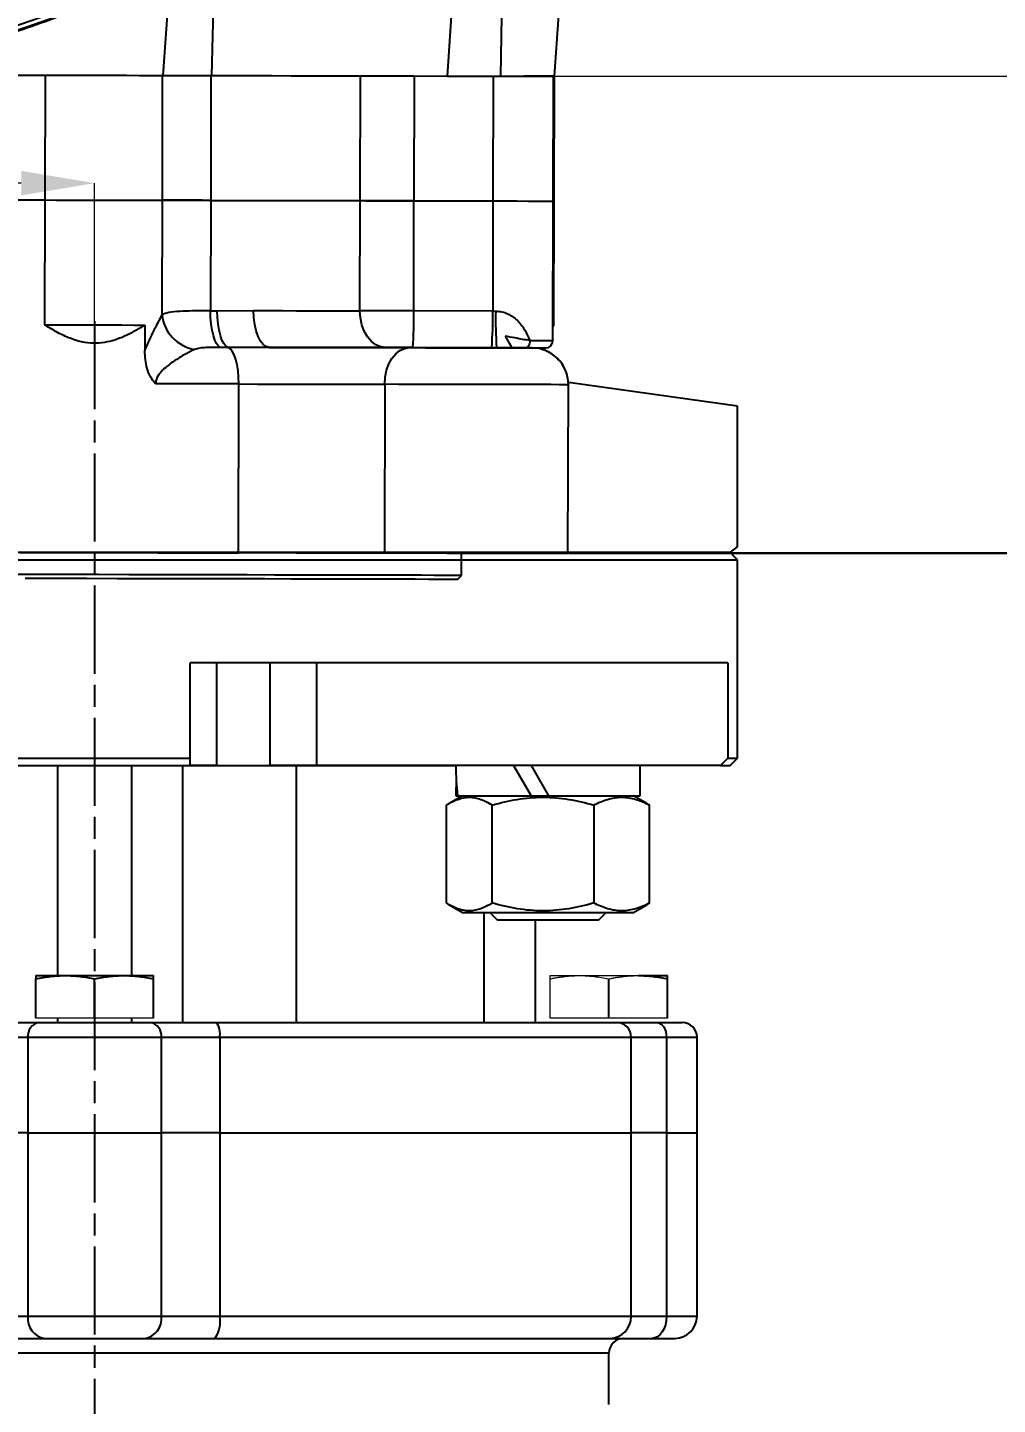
# Model space of a CAD drawing. Header units: millimetres. Extents: x 2028 to 4172, y 863 to 2379.
# Drawn here: x 2697.8 to 2829.8, y 1864.9 to 2052.4 of the extents above; entities that cross this region are included whole.
import ezdxf

# ---------------------------------------------------------------- set-up
doc = ezdxf.new("R2010")
doc.units = ezdxf.units.MM
doc.linetypes.add('AM_ISO08W050', pattern=[18, 12, -1.5, 3, -1.5])
doc.layers.add('AM_5', color=3, linetype='Continuous', lineweight=25)
doc.layers.add('AM_7', color=4, linetype='AM_ISO08W050', lineweight=25)
doc.styles.add('SLDTEXTSTYLE1', font='txt.shx', dxfattribs={"width": 0.7, "bigfont": 'gbcbig.shx'})
doc.dimstyles.new('SLDDIMSTYLE12$0', dxfattribs={"dimtxt": 12, "dimasz": 10, "dimexe": 0, "dimexo": 0.0625, "dimgap": 0.875, "dimtad": 1, "dimdec": 1, "dimlfac": 1.8, "dimrnd": 1e-09, "dimzin": 12, "dimdsep": 46, "dimtxsty": 'SLDTEXTSTYLE1', "dimcen": 0.09, "dimdle": 8.16, "dimclrd": 3, "dimclre": 3, "dimadec": 0, "dimazin": 3, "dimtfac": 1, "dimtdec": 1, "dimtofl": 0, "dimtmove": 0, "dimatfit": 3, "dimfxl": 0, "dimfrac": 2, "dimtolj": 1, "dimlwd": 5, "dimlwe": 5, "dimarcsym": 0})

# ---------------------------------------------------------------- blocks, each defined once
blk = doc.blocks.new('*D51')
at = {"layer": 'AM_5', "color": 3, "lineweight": 5, "transparency": 16777216}
blk.add_line((2722.51, 2344.49), (2902.34, 2344.49), dxfattribs=at)
at = {"layer": 'AM_5', "color": 3, "linetype": 'Continuous', "lineweight": 5, "transparency": 16777216}
for p, q in [((2902.34, 2334.49), (2902.34, 2055.75)), ((2769.52, 2045.75), (2902.34, 2045.75))]:
    blk.add_line(p, q, dxfattribs=at)
at = {"layer": 'AM_5', "color": 3, "transparency": 16777216}
for points in [[(2900.68, 2334.49), (2904.01, 2334.49), (2902.34, 2344.49)], [(2900.68, 2055.75), (2904.01, 2055.75), (2902.34, 2045.75)]]:
    blk.add_solid(points, dxfattribs=at)
at = {"layer": 'Defpoints', "color": 0, "transparency": 16777216}
for p in [(2722.45, 2344.49), (2769.45, 2045.75), (2902.34, 2045.75)]:
    blk.add_point(p, dxfattribs=at)
at = {"layer": 'AM_5', "color": 0, "transparency": 16777216, "insert": (2895.47, 2195.12), "char_height": 12, "attachment_point": 5, "rotation": 90, "style": 'SLDTEXTSTYLE1'}
blk.add_mtext('\\A1;300', dxfattribs=at)
blk = doc.blocks.new('*D52')
at = {"layer": 'AM_5', "color": 3, "lineweight": 5, "transparency": 16777216}
blk.add_line((2769.58, 2045.75), (2902.46, 2045.75), dxfattribs=at)
at = {"layer": 'AM_5', "color": 3, "linetype": 'Continuous', "lineweight": 5, "transparency": 16777216}
for p, q in [((2902.46, 2035.75), (2902.46, 1990.75)), ((2771.44, 1980.75), (2902.46, 1980.75))]:
    blk.add_line(p, q, dxfattribs=at)
at = {"layer": 'AM_5', "color": 3, "transparency": 16777216}
for points in [[(2900.8, 2035.75), (2904.13, 2035.75), (2902.46, 2045.75)], [(2900.8, 1990.75), (2904.13, 1990.75), (2902.46, 1980.75)]]:
    blk.add_solid(points, dxfattribs=at)
at = {"layer": 'Defpoints', "color": 0, "transparency": 16777216}
for p in [(2769.52, 2045.75), (2771.38, 1980.75), (2902.46, 1980.75)]:
    blk.add_point(p, dxfattribs=at)
at = {"layer": 'AM_5', "color": 0, "transparency": 16777216, "insert": (2895.59, 2013.25), "char_height": 12, "attachment_point": 5, "rotation": 90, "style": 'SLDTEXTSTYLE1'}
blk.add_mtext('\\A1;30', dxfattribs=at)
blk = doc.blocks.new('*D44')
at = {"layer": 'AM_5', "color": 3, "linetype": 'Continuous', "lineweight": 5, "transparency": 16777216}
for p, q in [((2545.02, 2046.17), (2545.02, 2031.19)), ((2696.94, 2031.19), (2555.02, 2031.19))]:
    blk.add_line(p, q, dxfattribs=at)
at = {"layer": 'AM_5', "color": 3, "lineweight": 5, "transparency": 16777216}
blk.add_line((2706.94, 2009.46), (2706.94, 2031.19), dxfattribs=at)
at = {"layer": 'AM_5', "color": 3, "transparency": 16777216}
for points in [[(2555.02, 2032.86), (2555.02, 2029.52), (2545.02, 2031.19)], [(2696.94, 2032.86), (2696.94, 2029.52), (2706.94, 2031.19)]]:
    blk.add_solid(points, dxfattribs=at)
at = {"layer": 'Defpoints', "color": 0, "transparency": 16777216}
for p in [(2545.02, 2046.23), (2545.02, 2031.19), (2706.94, 2009.39)]:
    blk.add_point(p, dxfattribs=at)
at = {"layer": 'AM_5', "color": 0, "transparency": 16777216, "insert": (2621.28, 2038.07), "char_height": 12, "attachment_point": 5, "style": 'SLDTEXTSTYLE1'}
blk.add_mtext('\\A1;160', dxfattribs=at)
blk = doc.blocks.new('*D64')
at = {"layer": 'AM_5', "color": 3, "lineweight": 5, "transparency": 16777216}
blk.add_line((2793.51, 1980.89), (2866.26, 1980.89), dxfattribs=at)
at = {"layer": 'AM_5', "color": 3, "linetype": 'Continuous', "lineweight": 5, "transparency": 16777216}
for p, q in [((2866.26, 1970.89), (2866.26, 1671.39)), ((2763.01, 1661.39), (2866.26, 1661.39))]:
    blk.add_line(p, q, dxfattribs=at)
at = {"layer": 'AM_5', "color": 3, "transparency": 16777216}
for points in [[(2864.59, 1970.89), (2867.92, 1970.89), (2866.26, 1980.89)], [(2864.59, 1671.39), (2867.92, 1671.39), (2866.26, 1661.39)]]:
    blk.add_solid(points, dxfattribs=at)
at = {"layer": 'Defpoints', "color": 0, "transparency": 16777216}
for p in [(2793.44, 1980.89), (2762.94, 1661.39), (2866.26, 1661.39)]:
    blk.add_point(p, dxfattribs=at)
at = {"layer": 'AM_5', "color": 0, "transparency": 16777216, "insert": (2859.38, 1821.14), "char_height": 12, "attachment_point": 5, "rotation": 90, "style": 'SLDTEXTSTYLE1'}
blk.add_mtext('\\A1;320', dxfattribs=at)

msp = doc.modelspace()

# ---------------------------------------------------------------- linework, layer by layer
at = {"color": 7, "linetype": 'Continuous', "lineweight": 25}
for p, q in [((2769.52, 2045.752), (2772.104, 2081.609)), ((2754.969, 2045.783), (2757.377, 2080.917)), ((2762.82, 2080.906), (2762.185, 2045.768)), ((2723.341, 2065.452), (2722.869, 2045.851)), ((2716.27, 2045.866), (2717.371, 2061.544)), ((2700.198, 2045.9), (2700.161, 2028.9)), ((2716.164, 2028.866), (2716.2, 2045.866)), ((2722.775, 2045.852), (2722.738, 2028.852)), ((2743.087, 2028.808), (2743.123, 2045.808)), ((2750.45, 2045.793), (2750.414, 2028.793)), ((2750.45, 2045.793), (2761.2, 2045.77)), ((2761.2, 2045.77), (2761.164, 2028.77)), ((2765.587, 2045.76), (2765.587, 2045.76)), ((2766.631, 2045.758), (2766.631, 2045.758)), ((2769.362, 2028.752), (2769.398, 2045.752)), ((2769.484, 2028.752), (2769.52, 2045.752)), ((2700.161, 2028.9), (2700.125, 2011.9)), ((2716.131, 2013.257), (2716.164, 2028.866)), ((2722.738, 2028.852), (2722.706, 2013.802)), ((2743.055, 2013.808), (2743.087, 2028.808)), ((2750.382, 2013.793), (2750.414, 2028.793)), ((2750.414, 2028.793), (2761.164, 2028.77)), ((2761.164, 2028.77), (2761.132, 2013.77)), ((2769.322, 2009.752), (2769.362, 2028.752)), ((2769.362, 2028.752), (2769.484, 2028.752)), ((2769.447, 2011.752), (2769.484, 2028.752)), ((2722.706, 2013.802), (2723.639, 2013.8)), ((2723.639, 2013.8), (2728.581, 2013.839)), ((2761.132, 2013.77), (2750.382, 2013.793)), ((2761.132, 2013.77), (2761.541, 2013.769)), ((2713.77, 2011.871), (2713.762, 2008.344)), ((2762.819, 2010.348), (2763.739, 2008.765)), ((2769.326, 2011.631), (2769.447, 2011.752)), ((2769.326, 2011.752), (2769.447, 2011.752)), ((2725.101, 2008.822), (2724.086, 2008.824)), ((2730.691, 2008.835), (2725.101, 2008.822)), ((2760.997, 2008.77), (2750.247, 2008.793)), ((2761.662, 2008.769), (2760.997, 2008.77)), ((2761.703, 2008.768), (2762.664, 2008.766)), ((2765.894, 2008.76), (2765.613, 2008.76)), ((2767.819, 2008.561), (2767.819, 2008.755)), ((2726.514, 1980.843), (2726.563, 2003.843)), ((2746.433, 2003.801), (2746.384, 1980.801)), ((2771.379, 1980.748), (2771.428, 2003.748)), ((2771.428, 2003.748), (2771.428, 2003.748)), ((2793.443, 1980.885), (2620.443, 1980.885)), ((2756.875, 1977.779), (2756.881, 1980.779)), ((2794.443, 1979.885), (2793.443, 1980.885)), ((2619.443, 1979.885), (2794.443, 1979.885)), ((2794.443, 1952.885), (2794.443, 1979.885)), ((2756.374, 1977.28), (2756.875, 1977.779)), ((2719.943, 1952.885), (2719.943, 1965.885)), ((2793.147, 1965.885), (2719.943, 1965.885)), ((2723.521, 1965.885), (2723.521, 1951.885)), ((2730.823, 1951.885), (2730.823, 1965.885)), ((2737.191, 1951.885), (2737.191, 1965.885)), ((2793.147, 1965.885), (2793.147, 1952.885)), ((2691.943, 1952.885), (2719.943, 1952.885)), ((2691.943, 1951.885), (2719.943, 1951.885)), ((2701.943, 1923.285), (2701.943, 1951.885)), ((2711.943, 1951.885), (2711.943, 1923.285)), ((2718.943, 1916.885), (2718.943, 1951.885)), ((2719.943, 1951.885), (2719.943, 1952.885)), ((2723.521, 1951.885), (2719.943, 1951.885)), ((2723.521, 1951.885), (2730.823, 1951.885)), ((2737.191, 1951.885), (2730.823, 1951.885)), ((2734.438, 1916.885), (2734.438, 1951.885)), ((2792.132, 1951.885), (2737.191, 1951.885)), ((2781.211, 1951.885), (2756.111, 1951.885)), ((2763.982, 1951.885), (2766.349, 1947.785)), ((2768.774, 1947.785), (2766.407, 1951.885)), ((2781.211, 1947.785), (2781.211, 1951.885)), ((2792.132, 1951.885), (2793.443, 1951.885)), ((2793.147, 1952.885), (2794.443, 1952.885)), ((2793.443, 1951.885), (2794.443, 1952.885)), ((2754.827, 1933.174), (2754.827, 1946.497)), ((2757.036, 1947.785), (2755.205, 1946.728)), ((2756.111, 1947.785), (2756.337, 1947.785)), ((2756.337, 1947.785), (2781.211, 1947.785)), ((2761.062, 1933.174), (2761.062, 1946.497)), ((2774.896, 1946.497), (2774.896, 1933.174)), ((2782.118, 1946.728), (2780.286, 1947.785)), ((2782.495, 1946.497), (2782.099, 1946.695)), ((2782.495, 1933.174), (2782.495, 1946.497)), ((2782.099, 1932.969), (2782.495, 1933.174)), ((2755.208, 1932.941), (2757.036, 1931.885)), ((2757.036, 1931.885), (2768.661, 1931.885)), ((2759.943, 1931.885), (2759.943, 1916.885)), ((2760.744, 1931.885), (2761.744, 1930.885)), ((2768.661, 1931.885), (2780.286, 1931.885)), ((2775.579, 1930.885), (2776.579, 1931.885)), ((2780.286, 1931.885), (2782.115, 1932.941)), ((2761.744, 1930.885), (2768.661, 1930.885)), ((2766.943, 1916.885), (2766.943, 1930.885)), ((2768.661, 1930.885), (2775.579, 1930.885)), ((2698.943, 1923.285), (2702.943, 1923.285)), ((2698.943, 1917.485), (2698.943, 1922.835)), ((2702.943, 1923.285), (2710.943, 1923.285)), ((2706.943, 1917.485), (2706.943, 1922.835)), ((2710.943, 1923.285), (2714.943, 1923.285)), ((2714.943, 1917.485), (2714.943, 1922.835)), ((2776.943, 1917.485), (2776.943, 1922.835)), ((2780.943, 1923.285), (2784.943, 1923.285)), ((2784.943, 1917.485), (2784.943, 1922.835)), ((2701.943, 1916.885), (2701.943, 1917.485)), ((2711.943, 1917.485), (2711.943, 1916.885)), ((2689.916, 1914.885), (2697.862, 1914.885)), ((2697.862, 1914.885), (2716.024, 1914.885)), ((2697.862, 1914.885), (2697.862, 1901.885)), ((2716.024, 1901.885), (2716.024, 1914.885)), ((2716.024, 1914.885), (2723.969, 1914.885)), ((2723.969, 1914.885), (2723.969, 1901.885)), ((2723.969, 1914.885), (2779.984, 1914.885)), ((2779.984, 1901.885), (2779.984, 1914.885)), ((2779.984, 1914.885), (2784.787, 1914.885)), ((2784.787, 1914.885), (2784.787, 1901.885)), ((2784.787, 1914.885), (2788.943, 1914.885)), ((2788.943, 1901.885), (2788.943, 1914.885)), ((2697.862, 1901.885), (2689.916, 1901.885)), ((2697.862, 1901.885), (2716.024, 1901.885)), ((2697.862, 1901.885), (2697.862, 1876.885)), ((2723.969, 1901.885), (2716.024, 1901.885)), ((2716.024, 1876.885), (2716.024, 1901.885)), ((2723.969, 1901.885), (2779.984, 1901.885)), ((2723.969, 1901.885), (2723.969, 1876.885)), ((2784.787, 1901.885), (2779.984, 1901.885)), ((2779.984, 1876.885), (2779.984, 1901.885)), ((2784.787, 1901.885), (2788.943, 1901.885)), ((2784.787, 1901.885), (2784.787, 1876.885)), ((2788.943, 1876.885), (2788.943, 1901.885)), ((2697.862, 1876.885), (2689.916, 1876.885)), ((2716.024, 1876.885), (2697.862, 1876.885)), ((2723.969, 1876.885), (2716.024, 1876.885)), ((2779.984, 1876.885), (2723.969, 1876.885)), ((2784.787, 1876.885), (2779.984, 1876.885)), ((2788.943, 1876.885), (2784.787, 1876.885)), ((2723.288, 1873.885), (2777.063, 1873.885)), ((2783.176, 1873.885), (2783.609, 1873.885)), ((2776.943, 1871.885), (2636.943, 1871.885)), ((2776.943, 1864.885), (2776.943, 1871.885))]:
    msp.add_line(p, q, dxfattribs=at)
at = {"linetype": 'ByBlock'}
for p, q in [((2794.462, 2000.806), (2771.452, 2004.024)), ((2794.462, 1981.682), (2794.462, 2000.806)), ((2793.443, 1980.885), (2794.462, 1981.682)), ((2655.774, 1951.885), (2756.111, 1951.885))]:
    msp.add_line(p, q, dxfattribs=at)
at = {"color": 144, "linetype": 'Continuous', "lineweight": 18}
for p, q in [((2730.823, 1951.885), (2723.521, 1951.885)), ((2768.943, 1917.485), (2768.943, 1922.835)), ((2706.943, 1917.485), (2698.943, 1917.485)), ((2714.943, 1917.485), (2706.943, 1917.485)), ((2776.943, 1917.485), (2768.943, 1917.485)), ((2784.943, 1917.485), (2776.943, 1917.485))]:
    msp.add_line(p, q, dxfattribs=at)
at = {"color": 7, "linetype": 'Continuous', "lineweight": 25, "flags": 128}
for points in [[(2693.986, 2045.913), (2694.756, 2045.912), (2695.528, 2045.91), (2696.302, 2045.908), (2697.078, 2045.907), (2697.856, 2045.905), (2698.635, 2045.903), (2699.416, 2045.902), (2700.198, 2045.9)], [(2700.198, 2045.9), (2701.735, 2045.897), (2703.507, 2045.893), (2705.435, 2045.889), (2707.434, 2045.884), (2709.414, 2045.88), (2711.288, 2045.876), (2712.972, 2045.873), (2714.392, 2045.87), (2715.484, 2045.867), (2716.2, 2045.866)], [(2716.2, 2045.866), (2716.595, 2045.865), (2717.133, 2045.864), (2717.807, 2045.862), (2718.605, 2045.861), (2719.516, 2045.859), (2720.525, 2045.856), (2721.617, 2045.854), (2722.775, 2045.852)], [(2722.775, 2045.852), (2725.61, 2045.846), (2728.381, 2045.84), (2731.077, 2045.834), (2733.69, 2045.828), (2736.209, 2045.823), (2738.627, 2045.818), (2740.934, 2045.813), (2743.123, 2045.808)], [(2743.123, 2045.808), (2743.875, 2045.807), (2744.691, 2045.805), (2745.564, 2045.803), (2746.485, 2045.801), (2747.444, 2045.799), (2748.431, 2045.797), (2749.437, 2045.795), (2750.45, 2045.793)], [(2761.2, 2045.77), (2762.878, 2045.766), (2764.49, 2045.763), (2765.965, 2045.759), (2767.238, 2045.757), (2768.253, 2045.755), (2768.964, 2045.753), (2769.341, 2045.752), (2769.366, 2045.752), (2769.038, 2045.753), (2768.372, 2045.754), (2767.397, 2045.756)], [(2767.397, 2045.756), (2766.817, 2045.758), (2766.328, 2045.759), (2765.937, 2045.76), (2765.649, 2045.76), (2765.468, 2045.761), (2765.397, 2045.761), (2765.437, 2045.761), (2765.587, 2045.76)], [(2765.587, 2045.76), (2765.753, 2045.76), (2765.909, 2045.76), (2766.055, 2045.759), (2766.191, 2045.759), (2766.316, 2045.759), (2766.431, 2045.759), (2766.536, 2045.758), (2766.631, 2045.758)], [(2766.631, 2045.758), (2767.914, 2045.755), (2768.847, 2045.753), (2769.387, 2045.752), (2769.52, 2045.752)], [(2693.95, 2028.913), (2694.72, 2028.912), (2695.492, 2028.91), (2696.266, 2028.908), (2697.042, 2028.907), (2697.82, 2028.905), (2698.599, 2028.903), (2699.379, 2028.902), (2700.161, 2028.9)], [(2693.95, 2028.913), (2694.72, 2028.912), (2695.492, 2028.91), (2696.266, 2028.908), (2697.042, 2028.907), (2697.82, 2028.905), (2698.599, 2028.903), (2699.379, 2028.902), (2700.161, 2028.9)], [(2700.161, 2028.9), (2701.699, 2028.897), (2703.471, 2028.893), (2705.399, 2028.889), (2707.397, 2028.884), (2709.378, 2028.88), (2711.252, 2028.876), (2712.936, 2028.873), (2714.356, 2028.87), (2715.448, 2028.867), (2716.164, 2028.866)], [(2700.161, 2028.9), (2701.699, 2028.897), (2703.471, 2028.893), (2705.399, 2028.889), (2707.397, 2028.884), (2709.378, 2028.88), (2711.252, 2028.876), (2712.936, 2028.873), (2714.356, 2028.87), (2715.448, 2028.867), (2716.164, 2028.866)], [(2716.164, 2028.866), (2716.559, 2028.865), (2717.097, 2028.864), (2717.77, 2028.862), (2718.569, 2028.861), (2719.479, 2028.859), (2720.489, 2028.857), (2721.581, 2028.854), (2722.738, 2028.852)], [(2722.738, 2028.852), (2721.581, 2028.854), (2720.489, 2028.857), (2719.479, 2028.859), (2718.569, 2028.861), (2717.77, 2028.862), (2717.097, 2028.864), (2716.559, 2028.865), (2716.164, 2028.866)], [(2722.738, 2028.852), (2725.574, 2028.846), (2728.345, 2028.84), (2731.041, 2028.834), (2733.653, 2028.828), (2736.173, 2028.823), (2738.59, 2028.818), (2740.898, 2028.813), (2743.087, 2028.808)], [(2722.738, 2028.852), (2725.574, 2028.846), (2728.345, 2028.84), (2731.041, 2028.834), (2733.653, 2028.828), (2736.173, 2028.823), (2738.59, 2028.818), (2740.898, 2028.813), (2743.087, 2028.808)], [(2743.087, 2028.808), (2743.838, 2028.807), (2744.655, 2028.805), (2745.528, 2028.803), (2746.449, 2028.801), (2747.408, 2028.799), (2748.395, 2028.797), (2749.401, 2028.795), (2750.414, 2028.793)], [(2750.414, 2028.793), (2749.401, 2028.795), (2748.395, 2028.797), (2747.408, 2028.799), (2746.449, 2028.801), (2745.528, 2028.803), (2744.655, 2028.805), (2743.838, 2028.807), (2743.087, 2028.808)], [(2761.164, 2028.77), (2762.841, 2028.766), (2764.453, 2028.763), (2765.929, 2028.759), (2767.202, 2028.757), (2768.217, 2028.755), (2768.928, 2028.753), (2769.304, 2028.752), (2769.362, 2028.752)], [(2761.164, 2028.77), (2762.841, 2028.766), (2764.453, 2028.763), (2765.929, 2028.759), (2767.202, 2028.757), (2768.217, 2028.755), (2768.928, 2028.753), (2769.304, 2028.752), (2769.362, 2028.752)], [(2724.086, 2008.824), (2723.808, 2009), (2723.545, 2009.337), (2723.305, 2009.825), (2723.098, 2010.447), (2722.93, 2011.181), (2722.806, 2012.004), (2722.73, 2012.888), (2722.706, 2013.802)], [(2725.101, 2008.822), (2724.807, 2008.997), (2724.528, 2009.335), (2724.275, 2009.823), (2724.055, 2010.445), (2723.876, 2011.179), (2723.745, 2012.002), (2723.665, 2012.886), (2723.639, 2013.8)], [(2730.691, 2008.835), (2730.278, 2008.932), (2729.88, 2009.217), (2729.515, 2009.68), (2729.195, 2010.302), (2728.933, 2011.061), (2728.739, 2011.925), (2728.62, 2012.864), (2728.581, 2013.839)], [(2728.581, 2013.839), (2730.572, 2013.835), (2732.519, 2013.831), (2734.416, 2013.827), (2736.262, 2013.823), (2738.052, 2013.819), (2739.783, 2013.815), (2741.452, 2013.812), (2743.055, 2013.808)], [(2746.584, 2008.801), (2745.893, 2008.898), (2745.23, 2009.184), (2744.619, 2009.648), (2744.084, 2010.271), (2743.645, 2011.029), (2743.32, 2011.894), (2743.121, 2012.833), (2743.055, 2013.808)], [(2750.382, 2013.793), (2749.369, 2013.795), (2748.363, 2013.797), (2747.376, 2013.799), (2746.417, 2013.801), (2745.496, 2013.803), (2744.623, 2013.805), (2743.806, 2013.807), (2743.055, 2013.808)], [(2700.125, 2011.9), (2701.577, 2011.897), (2703.243, 2011.893), (2705.057, 2011.889), (2706.947, 2011.885), (2708.837, 2011.881), (2710.652, 2011.877), (2712.318, 2011.874), (2713.77, 2011.871)], [(2726.563, 2003.843), (2726.537, 2004.757), (2726.457, 2005.641), (2726.326, 2006.464), (2726.147, 2007.198), (2725.928, 2007.82), (2725.674, 2008.308), (2725.395, 2008.646), (2725.101, 2008.822)], [(2746.433, 2003.801), (2746.499, 2004.776), (2746.691, 2005.714), (2747.001, 2006.578), (2747.416, 2007.334), (2747.923, 2007.955), (2748.5, 2008.416), (2749.125, 2008.699), (2749.775, 2008.794)], [(2761.658, 2008.769), (2761.767, 2008.768), (2762.919, 2008.766), (2763.332, 2008.765)], [(2763.75, 2008.764), (2765.048, 2008.761), (2765.352, 2008.761)], [(2766.201, 2009.759), (2766.189, 2009.564), (2766.154, 2009.376), (2766.097, 2009.203), (2766.021, 2009.052), (2765.928, 2008.928), (2765.823, 2008.836), (2765.708, 2008.779), (2765.589, 2008.76)], [(2766.07, 2008.759), (2766.175, 2008.759), (2767.041, 2008.757), (2767.598, 2008.756), (2767.817, 2008.755), (2767.819, 2008.755)], [(2766.201, 2009.759), (2767.388, 2009.756), (2768.322, 2009.754), (2768.963, 2009.753), (2769.285, 2009.752), (2769.322, 2009.752)], [(2726.563, 2003.843), (2725.178, 2003.846), (2723.783, 2003.849), (2722.378, 2003.852), (2720.963, 2003.855), (2719.54, 2003.858), (2718.11, 2003.861), (2716.673, 2003.865), (2715.231, 2003.868)], [(2726.563, 2003.843), (2729.123, 2003.838), (2731.754, 2003.832), (2734.409, 2003.827), (2737.04, 2003.821), (2739.602, 2003.816), (2742.05, 2003.81), (2744.341, 2003.805), (2746.433, 2003.801)], [(2771.428, 2003.748), (2771.357, 2003.748), (2770.944, 2003.749), (2770.173, 2003.75), (2769.062, 2003.753), (2767.639, 2003.756), (2765.939, 2003.759), (2764.004, 2003.763), (2761.882, 2003.768), (2759.625, 2003.773), (2757.289, 2003.778), (2754.932, 2003.783), (2752.612, 2003.788), (2750.386, 2003.792), (2748.309, 2003.797), (2746.433, 2003.801)], [(2696.739, 1980.907), (2700.476, 1980.899), (2704.239, 1980.891), (2708.012, 1980.883), (2711.78, 1980.875), (2715.53, 1980.867), (2719.245, 1980.859), (2722.911, 1980.851), (2726.514, 1980.843)], [(2746.384, 1980.801), (2744.292, 1980.805), (2742.001, 1980.81), (2739.553, 1980.816), (2736.991, 1980.821), (2734.359, 1980.827), (2731.705, 1980.832), (2729.074, 1980.838), (2726.514, 1980.843)], [(2771.379, 1980.748), (2771.308, 1980.748), (2770.895, 1980.749), (2770.123, 1980.75), (2769.013, 1980.753), (2767.59, 1980.756), (2765.89, 1980.759), (2763.955, 1980.763), (2761.832, 1980.768), (2759.576, 1980.773), (2757.24, 1980.778), (2754.883, 1980.783), (2752.563, 1980.788), (2750.337, 1980.793), (2748.26, 1980.797), (2746.384, 1980.801)], [(2756.875, 1977.779), (2756.806, 1977.779), (2756.412, 1977.78), (2755.67, 1977.781), (2754.587, 1977.784), (2753.168, 1977.787), (2751.425, 1977.79), (2749.369, 1977.795), (2747.016, 1977.8), (2744.38, 1977.805), (2741.482, 1977.812), (2738.341, 1977.818), (2734.979, 1977.825), (2731.42, 1977.833), (2727.689, 1977.841), (2723.812, 1977.849), (2719.816, 1977.858), (2715.729, 1977.867), (2711.58, 1977.875), (2707.398, 1977.884), (2703.213, 1977.893), (2699.053, 1977.902), (2694.948, 1977.911)], [(2697.475, 1977.406), (2701.63, 1977.397), (2705.823, 1977.388), (2710.024, 1977.379), (2714.202, 1977.37), (2718.327, 1977.361), (2722.37, 1977.352), (2726.301, 1977.344), (2730.092, 1977.336), (2733.716, 1977.328), (2737.146, 1977.321), (2740.358, 1977.314), (2743.329, 1977.308), (2746.038, 1977.302), (2748.464, 1977.297), (2750.59, 1977.292), (2752.402, 1977.288), (2753.886, 1977.285), (2755.03, 1977.283), (2755.828, 1977.281), (2756.273, 1977.28), (2756.374, 1977.28)], [(2793.147, 1952.885), (2792.64, 1952.385), (2792.386, 1952.135), (2792.132, 1951.885)], [(2783.48, 1916.885), (2783.735, 1916.847), (2783.98, 1916.733), (2784.206, 1916.548), (2784.404, 1916.3), (2784.567, 1915.996), (2784.687, 1915.651), (2784.762, 1915.275), (2784.787, 1914.885)], [(2784.787, 1876.885), (2784.749, 1876.3), (2784.638, 1875.737), (2784.456, 1875.219), (2784.213, 1874.764), (2783.915, 1874.391), (2783.576, 1874.114), (2783.208, 1873.943), (2782.826, 1873.885)]]:
    msp.add_lwpolyline(points, dxfattribs=at)
at = {"color": 7, "linetype": 'Continuous', "lineweight": 25}
for centre, radius, start, end in [((2699.908, 2012.651), 50.487, 355.6169, 1.29537), ((2710.658, 2012.628), 50.487, 355.6169, 1.29537), ((2809.117, 2012.418), 47.595, 178.37363, 184.39756), ((2721.403, 2013.779), 5.298, 185.65517, 260.63287), ((2766.428, 2003.758), 5, 359.87751, 89.87751), ((2766.428, 2003.759), 5, 359.87751, 73.80953), ((2768.322, 2009.754), 1, 269.87751, 359.87751), ((2699.657, 1915.099), 1.809, 98.98174, 186.78498), ((2714.228, 1915.099), 1.809, 353.21502, 81.01826), ((2721.426, 1915.36), 2.587, 349.43631, 36.14524), ((2778.01, 1914.911), 1.974, 359.25215, 89.23209), ((2786.943, 1914.885), 2, 0, 90), ((2700.555, 1876.565), 2.713, 173.21502, 261.01826), ((2713.33, 1876.565), 2.713, 278.98174, 6.78498), ((2720.155, 1876.174), 3.88, 323.85476, 10.56369), ((2777.023, 1876.847), 2.962, 270.76791, 0.74785), ((2785.943, 1876.885), 3, 270, 0), ((2778.943, 1871.885), 2, 90, 180)]:
    msp.add_arc(centre, radius, start, end, dxfattribs=at)
for centre, start_param, end_param in [((2768.661, 1951.885), 4.712389, 4.9021421), ((2768.661, 1947.785), 4.6179404, 4.712389)]:
    msp.add_ellipse(centre, major_axis=(0, -21.737), ratio=0.5773503, start_param=start_param, end_param=end_param, dxfattribs=at)
for points in [[(2763.908, 2135.388), (2763.384, 2131.736), (2762.336, 2124.433), (2759.216, 2113.79), (2755.008, 2103.547), (2749.653, 2093.846), (2743.248, 2084.807), (2735.867, 2076.545), (2727.605, 2069.163), (2718.566, 2062.759), (2708.865, 2057.403), (2698.622, 2053.196), (2687.979, 2050.076), (2680.676, 2049.028), (2677.024, 2048.504)], [(2763.705, 2128.845), (2763.019, 2125.551), (2761.646, 2118.963), (2758.326, 2109.41), (2754.122, 2100.227), (2748.986, 2091.524), (2742.997, 2083.387), (2736.209, 2075.903), (2728.696, 2069.147), (2720.534, 2063.193), (2711.809, 2058.094), (2702.607, 2053.93), (2693.041, 2050.65), (2686.447, 2049.305), (2683.15, 2048.633)], [(2730.989, 2071.428), (2728.692, 2069.541), (2724.099, 2065.767), (2716.598, 2060.922), (2708.727, 2056.721), (2700.498, 2053.274), (2692.004, 2050.521), (2686.176, 2049.345), (2683.262, 2048.758)], [(2754.969, 2045.783), (2755.296, 2045.782), (2755.95, 2045.781), (2757.651, 2045.777), (2759.739, 2045.773), (2761.37, 2045.769), (2762.185, 2045.768)], [(2764.155, 2008.763), (2763.614, 2008.764), (2762.532, 2008.767), (2761.952, 2008.768), (2761.662, 2008.769)], [(2690.597, 1873.885), (2694.305, 1873.885), (2697.643, 1873.885), (2700.132, 1873.885)], [(2713.753, 1873.885), (2716.242, 1873.885), (2719.581, 1873.885), (2723.288, 1873.885)], [(2777.063, 1873.885), (2777.927, 1873.885), (2779.945, 1873.885), (2782.826, 1873.885)]]:
    msp.add_open_spline(points, degree=3, dxfattribs=at)
for points, knots in [([(2722.706, 2013.802), (2721.864, 2013.8), (2720.318, 2013.797), (2718.415, 2013.73), (2716.938, 2013.595), (2716.399, 2013.37), (2716.131, 2013.257)], [0, 0, 0, 0, 0.2724679, 0.5000458, 0.7503555, 1, 1, 1, 1]), ([(2761.541, 2013.769), (2761.821, 2013.751), (2762.387, 2013.715), (2763.174, 2013.438), (2763.887, 2013.024), (2764.679, 2012.343), (2765.512, 2011.267), (2765.961, 2010.285), (2766.201, 2009.759)], [0, 0, 0, 0, 0.12447381, 0.25096604, 0.37147488, 0.50010394, 0.73217742, 1, 1, 1, 1]), ([(2713.77, 2011.871), (2712.964, 2011.383), (2711.359, 2010.411), (2708.621, 2009.393), (2705.987, 2009.317), (2703.81, 2009.939), (2701.969, 2010.767), (2700.782, 2011.496), (2700.125, 2011.9)], [0, 0, 0, 0, 0.1923908, 0.3834722, 0.589159, 0.7155413, 0.8423238, 1, 1, 1, 1]), ([(2713.762, 2008.344), (2714.188, 2009.322), (2714.826, 2010.789), (2715.668, 2012.38), (2715.977, 2012.965), (2716.131, 2013.257)], [0, 0, 0, 0, 0.4999487, 0.7504157, 1, 1, 1, 1]), ([(2766.201, 2009.759), (2765.861, 2009.81), (2765.161, 2009.915), (2764.129, 2010.123), (2763.275, 2010.27), (2762.819, 2010.348)], [0, 0, 0, 0, 0.3043315, 0.6280366, 1, 1, 1, 1]), ([(2715.231, 2003.868), (2714.989, 2004.169), (2714.486, 2004.799), (2713.894, 2006.318), (2713.815, 2007.541), (2713.762, 2008.344)], [0, 0, 0, 0, 0.2406414, 0.5017344, 1, 1, 1, 1]), ([(2720.54, 2008.552), (2720.118, 2008.343), (2719.272, 2007.925), (2717.727, 2006.974), (2716.411, 2005.995), (2715.609, 2005.064), (2715.284, 2004.409), (2715.248, 2004.041), (2715.231, 2003.868)], [0, 0, 0, 0, 0.2492008, 0.4991017, 0.7489308, 0.8742239, 0.9407402, 1, 1, 1, 1]), ([(2724.086, 2008.824), (2723.417, 2008.82), (2722.413, 2008.815), (2721.212, 2008.749), (2720.764, 2008.618), (2720.54, 2008.552)], [0, 0, 0, 0, 0.5005553, 0.7509565, 1, 1, 1, 1]), ([(2746.584, 2008.801), (2745, 2008.804), (2741.83, 2008.811), (2736.485, 2008.822), (2732.622, 2008.831), (2730.691, 2008.835)], [0, 0, 0, 0, 0.33323265, 0.66675484, 1, 1, 1, 1]), ([(2730.691, 2008.835), (2732.397, 2008.831), (2735.845, 2008.824), (2740.937, 2008.813), (2745.734, 2008.802), (2748.438, 2008.797), (2749.775, 2008.794)], [0, 0, 0, 0, 0.2473128, 0.5, 0.7526872, 1, 1, 1, 1]), ([(2750.247, 2008.793), (2749.912, 2008.794), (2749.235, 2008.795), (2748.253, 2008.797), (2747.339, 2008.799), (2746.834, 2008.8), (2746.584, 2008.801)], [0, 0, 0, 0, 0.2474109, 0.5, 0.7525891, 1, 1, 1, 1]), ([(2749.775, 2008.794), (2750.231, 2008.793), (2751.167, 2008.791), (2752.834, 2008.787), (2754.675, 2008.783), (2756.621, 2008.779), (2758.559, 2008.775), (2760.384, 2008.771), (2762.007, 2008.768), (2763.403, 2008.765), (2764.581, 2008.762), (2765.527, 2008.76), (2766.183, 2008.759), (2766.485, 2008.758), (2766.409, 2008.758), (2765.962, 2008.759), (2765.22, 2008.761), (2764.503, 2008.762), (2764.155, 2008.763)], [0, 0, 0, 0, 0.058661, 0.1204931, 0.184636, 0.25, 0.315364, 0.3795069, 0.441339, 0.5, 0.558661, 0.6204931, 0.684636, 0.75, 0.815364, 0.8795069, 0.941339, 1, 1, 1, 1]), ([(2765.589, 2008.76), (2765.381, 2008.761), (2764.97, 2008.761), (2764.358, 2008.763), (2763.951, 2008.764), (2763.732, 2008.764)], [0, 0, 0, 0, 0.3217307, 0.6356386, 1, 1, 1, 1]), ([(2765.589, 2008.76), (2765.946, 2008.759), (2766.669, 2008.758), (2767.489, 2008.756), (2768.044, 2008.755), (2768.314, 2008.754), (2768.291, 2008.754), (2768.284, 2008.754)], [0, 0, 0, 0, 0.2214261, 0.4475745, 0.6737229, 0.895149, 1, 1, 1, 1]), ([(2754.827, 1946.497), (2755.336, 1946.824), (2755.849, 1947.093), (2756.885, 1947.466), (2757.409, 1947.568), (2758.204, 1947.569), (2758.47, 1947.544), (2758.997, 1947.446), (2759.258, 1947.374), (2760.039, 1947.094), (2760.552, 1946.824), (2761.062, 1946.497)], [0, 0, 0, 0, 0.25, 0.25, 0.5, 0.5, 0.625, 0.625, 0.75, 0.75, 1, 1, 1, 1]), ([(2761.062, 1946.497), (2762.192, 1946.824), (2763.329, 1947.093), (2765.628, 1947.466), (2766.79, 1947.568), (2768.554, 1947.569), (2769.145, 1947.544), (2770.314, 1947.446), (2770.894, 1947.374), (2772.625, 1947.094), (2773.765, 1946.824), (2774.896, 1946.497)], [0, 0, 0, 0, 0.25, 0.25, 0.5, 0.5, 0.625, 0.625, 0.75, 0.75, 1, 1, 1, 1]), ([(2774.896, 1946.497), (2775.517, 1946.824), (2776.141, 1947.093), (2777.404, 1947.466), (2778.042, 1947.568), (2779.012, 1947.569), (2779.336, 1947.544), (2779.978, 1947.446), (2780.297, 1947.374), (2781.248, 1947.094), (2781.874, 1946.824), (2782.495, 1946.497)], [0, 0, 0, 0, 0.25, 0.25, 0.5, 0.5, 0.625, 0.625, 0.75, 0.75, 1, 1, 1, 1]), ([(2761.062, 1933.174), (2760.553, 1932.847), (2760.04, 1932.578), (2759.004, 1932.205), (2758.481, 1932.103), (2757.686, 1932.101), (2757.419, 1932.126), (2756.893, 1932.224), (2756.631, 1932.297), (2755.851, 1932.577), (2755.337, 1932.847), (2754.827, 1933.174)], [0, 0, 0, 0, 0.25, 0.25, 0.5, 0.5, 0.625, 0.625, 0.75, 0.75, 1, 1, 1, 1]), ([(2774.896, 1933.174), (2773.767, 1932.847), (2772.629, 1932.578), (2770.33, 1932.205), (2769.168, 1932.103), (2767.404, 1932.101), (2766.813, 1932.126), (2765.645, 1932.224), (2765.064, 1932.297), (2763.333, 1932.577), (2762.193, 1932.847), (2761.062, 1933.174)], [0, 0, 0, 0, 0.25, 0.25, 0.5, 0.5, 0.625, 0.625, 0.75, 0.75, 1, 1, 1, 1]), ([(2782.495, 1933.174), (2781.875, 1932.847), (2781.25, 1932.578), (2779.987, 1932.205), (2779.349, 1932.103), (2778.38, 1932.101), (2778.055, 1932.126), (2777.413, 1932.224), (2777.095, 1932.297), (2776.144, 1932.577), (2775.517, 1932.847), (2774.896, 1933.174)], [0, 0, 0, 0, 0.25, 0.25, 0.5, 0.5, 0.625, 0.625, 0.75, 0.75, 1, 1, 1, 1]), ([(2698.943, 1922.835), (2699.604, 1922.974), (2700.267, 1923.087), (2701.6, 1923.243), (2702.27, 1923.285), (2702.943, 1923.285)], [0, 0, 0, 0, 0.5, 0.5, 1, 1, 1, 1]), ([(2698.943, 1923.285), (2698.943, 1923.285), (2698.943, 1923.243), (2698.943, 1923.087), (2698.943, 1922.974), (2698.943, 1922.835)], [0, 0, 0, 0, 0.5, 0.5, 1, 1, 1, 1]), ([(2702.943, 1923.285), (2703.616, 1923.285), (2704.285, 1923.243), (2705.618, 1923.087), (2706.281, 1922.974), (2706.943, 1922.835)], [0, 0, 0, 0, 0.5, 0.5, 1, 1, 1, 1]), ([(2706.943, 1922.835), (2707.604, 1922.974), (2708.267, 1923.087), (2709.6, 1923.243), (2710.27, 1923.285), (2710.943, 1923.285)], [0, 0, 0, 0, 0.5, 0.5, 1, 1, 1, 1]), ([(2710.943, 1923.285), (2711.616, 1923.285), (2712.285, 1923.243), (2713.618, 1923.087), (2714.281, 1922.974), (2714.943, 1922.835)], [0, 0, 0, 0, 0.5, 0.5, 1, 1, 1, 1]), ([(2714.943, 1922.835), (2714.943, 1922.974), (2714.943, 1923.087), (2714.943, 1923.243), (2714.943, 1923.285), (2714.943, 1923.285)], [0, 0, 0, 0, 0.5, 0.5, 1, 1, 1, 1]), ([(2780.943, 1923.285), (2781.616, 1923.285), (2782.285, 1923.243), (2783.618, 1923.087), (2784.281, 1922.974), (2784.943, 1922.835)], [0, 0, 0, 0, 0.5, 0.5, 1, 1, 1, 1]), ([(2784.943, 1922.835), (2784.943, 1922.974), (2784.943, 1923.087), (2784.943, 1923.243), (2784.943, 1923.285), (2784.943, 1923.285)], [0, 0, 0, 0, 0.5, 0.5, 1, 1, 1, 1]), ([(2690.37, 1916.885), (2690.493, 1916.885), (2690.739, 1916.885), (2691.106, 1916.885), (2691.47, 1916.885), (2691.832, 1916.885), (2692.191, 1916.885), (2692.547, 1916.885), (2693.2, 1916.885), (2694.134, 1916.885), (2695.313, 1916.885), (2696.437, 1916.885), (2697.32, 1916.885), (2697.99, 1916.885), (2698.471, 1916.885), (2698.935, 1916.885), (2699.228, 1916.885), (2699.375, 1916.885)], [0, 0, 0, 0, 0.0355348, 0.0710273, 0.1064952, 0.1419563, 0.1774283, 0.212929, 0.248476, 0.3742156, 0.5000052, 0.6257448, 0.7515345, 0.8136891, 0.8757548, 0.9378267, 1, 1, 1, 1]), ([(2699.375, 1916.885), (2699.442, 1916.885), (2699.575, 1916.885), (2699.784, 1916.885), (2699.998, 1916.885), (2700.219, 1916.885), (2700.447, 1916.885), (2700.68, 1916.885), (2701.125, 1916.885), (2701.811, 1916.885), (2702.773, 1916.885), (2703.785, 1916.885), (2705.165, 1916.885), (2706.943, 1916.885), (2708.719, 1916.885), (2710.1, 1916.885), (2711.112, 1916.885), (2712.074, 1916.885), (2712.823, 1916.885), (2713.382, 1916.885), (2713.779, 1916.885), (2714.157, 1916.885), (2714.392, 1916.885), (2714.51, 1916.885)], [0, 0, 0, 0, 0.0176984, 0.0353574, 0.0529932, 0.0706221, 0.0882604, 0.1059243, 0.1236301, 0.1868579, 0.2501163, 0.3133441, 0.3766025, 0.5000048, 0.6234071, 0.6866349, 0.7498933, 0.8131211, 0.8763795, 0.9073226, 0.9381822, 0.9690456, 1, 1, 1, 1]), ([(2714.51, 1916.885), (2714.593, 1916.885), (2714.76, 1916.885), (2715.018, 1916.885), (2715.282, 1916.885), (2715.552, 1916.885), (2715.827, 1916.885), (2716.109, 1916.885), (2716.64, 1916.885), (2717.448, 1916.885), (2718.572, 1916.885), (2719.751, 1916.885), (2720.771, 1916.885), (2721.603, 1916.885), (2722.233, 1916.885), (2722.87, 1916.885), (2723.3, 1916.885), (2723.515, 1916.885)], [0, 0, 0, 0, 0.0355348, 0.0710273, 0.1064952, 0.1419563, 0.1774283, 0.212929, 0.248476, 0.3742156, 0.5000052, 0.6257448, 0.7515345, 0.8136891, 0.8757548, 0.9378267, 1, 1, 1, 1]), ([(2723.515, 1916.885), (2723.805, 1916.885), (2724.384, 1916.885), (2725.249, 1916.885), (2726.11, 1916.885), (2726.969, 1916.885), (2727.824, 1916.885), (2728.677, 1916.885), (2729.526, 1916.885), (2730.372, 1916.885), (2731.215, 1916.885), (2732.054, 1916.885), (2734.188, 1916.885), (2737.568, 1916.885), (2742.109, 1916.885), (2746.509, 1916.885), (2750.754, 1916.885), (2754.795, 1916.885), (2758.605, 1916.885), (2762.153, 1916.885), (2765.41, 1916.885), (2768.362, 1916.885), (2770.981, 1916.885), (2773.272, 1916.885), (2774.789, 1916.885), (2775.746, 1916.885), (2776.275, 1916.885), (2776.77, 1916.885), (2777.228, 1916.885), (2777.655, 1916.885), (2777.909, 1916.885), (2778.036, 1916.885)], [0, 0, 0, 0, 0.0109905, 0.0219738, 0.0329514, 0.0439251, 0.0548963, 0.0658669, 0.0768384, 0.0878125, 0.0987907, 0.1097749, 0.1207665, 0.1829209, 0.2450819, 0.3084864, 0.3718973, 0.435946, 0.5000009, 0.5640495, 0.6281044, 0.6915089, 0.7549199, 0.8170743, 0.8792353, 0.8993787, 0.9195022, 0.939616, 0.9597302, 0.9798548, 1, 1, 1, 1]), ([(2778.036, 1916.885), (2778.066, 1916.885), (2778.125, 1916.885), (2778.224, 1916.885), (2778.331, 1916.885), (2778.445, 1916.885), (2778.568, 1916.885), (2778.699, 1916.885), (2778.956, 1916.885), (2779.378, 1916.885), (2780.028, 1916.885), (2780.77, 1916.885), (2781.459, 1916.885), (2782.048, 1916.885), (2782.506, 1916.885), (2782.981, 1916.885), (2783.313, 1916.885), (2783.48, 1916.885)], [0, 0, 0, 0, 0.0355348, 0.0710273, 0.1064952, 0.1419563, 0.1774283, 0.212929, 0.248476, 0.3742156, 0.5000052, 0.6257448, 0.7515345, 0.8136891, 0.8757548, 0.9378267, 1, 1, 1, 1]), ([(2783.48, 1916.885), (2783.952, 1916.885), (2784.908, 1916.885), (2785.967, 1916.885), (2786.655, 1916.885), (2786.963, 1916.885), (2786.913, 1916.885), (2786.901, 1916.885)], [0, 0, 0, 0, 0.229966, 0.4645793, 0.6991926, 0.9291586, 1, 1, 1, 1]), ([(2700.132, 1873.885), (2701.841, 1873.885), (2704.327, 1873.885), (2709.558, 1873.885), (2712.044, 1873.885), (2713.753, 1873.885)], [0, 0, 0, 0, 0.5, 0.5, 1, 1, 1, 1]), ([(2782.826, 1873.885), (2783.251, 1873.885), (2784.111, 1873.885), (2785.065, 1873.885), (2785.683, 1873.885), (2785.961, 1873.885), (2785.916, 1873.885), (2785.905, 1873.885)], [0, 0, 0, 0, 0.229966, 0.4645793, 0.6991926, 0.9291586, 1, 1, 1, 1])]:
    msp.add_open_spline(points, degree=3, knots=knots, dxfattribs=at)
at = {"color": 144, "linetype": 'Continuous', "lineweight": 18}
for points, knots in [([(2768.943, 1922.835), (2768.943, 1922.87), (2768.943, 1922.939), (2768.943, 1923.028), (2768.943, 1923.105), (2768.942, 1923.176), (2768.943, 1923.236), (2768.943, 1923.278), (2768.943, 1923.283), (2768.943, 1923.285)], [0, 0, 0, 0, 0.1289449, 0.2551399, 0.3792541, 0.5020481, 0.6696519, 0.8346295, 1, 1, 1, 1]), ([(2768.943, 1922.835), (2769.116, 1922.87), (2769.457, 1922.94), (2769.963, 1923.029), (2770.457, 1923.106), (2771.007, 1923.177), (2771.614, 1923.236), (2772.281, 1923.278), (2772.723, 1923.283), (2772.943, 1923.285)], [0, 0, 0, 0, 0.130962, 0.2582817, 0.3820062, 0.5021869, 0.6706289, 0.8365044, 1, 1, 1, 1]), ([(2768.943, 1923.285), (2768.944, 1923.285), (2768.946, 1923.285), (2768.962, 1923.285), (2768.989, 1923.285), (2769.027, 1923.285), (2769.075, 1923.285), (2769.134, 1923.285), (2769.265, 1923.285), (2769.522, 1923.285), (2769.994, 1923.285), (2770.587, 1923.285), (2771.174, 1923.285), (2771.685, 1923.285), (2772.083, 1923.285), (2772.501, 1923.285), (2772.795, 1923.285), (2772.943, 1923.285)], [0, 0, 0, 0, 0.0352165, 0.0703165, 0.1053474, 0.1403569, 0.1753928, 0.2105026, 0.2457338, 0.3728435, 0.5000139, 0.6271236, 0.7542941, 0.8158371, 0.877132, 0.9384344, 1, 1, 1, 1]), ([(2772.943, 1923.285), (2773.074, 1923.284), (2773.337, 1923.283), (2773.734, 1923.268), (2774.134, 1923.244), (2774.537, 1923.211), (2775.133, 1923.148), (2775.937, 1923.034), (2776.601, 1922.903), (2776.943, 1922.835)], [0, 0, 0, 0, 0.0977912, 0.1964292, 0.2959554, 0.3964102, 0.4978328, 0.7416618, 1, 1, 1, 1]), ([(2772.943, 1923.285), (2773.028, 1923.285), (2773.199, 1923.285), (2773.462, 1923.285), (2773.728, 1923.285), (2773.999, 1923.285), (2774.274, 1923.285), (2774.553, 1923.285), (2775.082, 1923.285), (2775.877, 1923.285), (2776.942, 1923.285), (2778.008, 1923.285), (2778.875, 1923.285), (2779.542, 1923.285), (2780.023, 1923.285), (2780.492, 1923.285), (2780.792, 1923.285), (2780.943, 1923.285)], [0, 0, 0, 0, 0.0352165, 0.0703165, 0.1053474, 0.1403569, 0.1753928, 0.2105026, 0.2457338, 0.3728435, 0.5000139, 0.6271236, 0.7542941, 0.8158371, 0.877132, 0.9384344, 1, 1, 1, 1]), ([(2776.943, 1922.835), (2777.116, 1922.87), (2777.457, 1922.94), (2777.963, 1923.029), (2778.457, 1923.106), (2779.007, 1923.177), (2779.614, 1923.236), (2780.281, 1923.278), (2780.723, 1923.283), (2780.943, 1923.285)], [0, 0, 0, 0, 0.130962, 0.2582817, 0.3820062, 0.5021869, 0.6706289, 0.8365044, 1, 1, 1, 1])]:
    msp.add_open_spline(points, degree=3, knots=knots, dxfattribs=at)
at = {"layer": 'AM_7'}
msp.add_line((2706.943, 2012.393), (2706.943, 1465.885), dxfattribs=at)

# ---------------------------------------------------------------- dimensions: what is measured, and where the dimension line sits
at = {"layer": 'AM_5'}
for base, p1, p2, text, picture, middle in [((2902.345, 2045.752), (2722.452, 2344.493), (2769.453, 2045.752), '300', '*D51', (2895.47, 2195.122)), ((2902.462, 1980.748), (2769.52, 2045.752), (2771.379, 1980.748), '30', '*D52', (2895.587, 2013.25)), ((2866.257, 1661.385), (2793.443, 1980.885), (2762.943, 1661.385), '320', '*D64', (2859.382, 1821.135))]:
    dim = msp.add_linear_dim(base=base, p1=p1, p2=p2, angle=90, text=text, dimstyle='SLDDIMSTYLE12$0', override={"dimlfac": 1, "dimpost": ''}, dxfattribs=at)
    dim.commit()
    dim.dimension.update_dxf_attribs({"geometry": picture, "text_midpoint": middle})
dim = msp.add_linear_dim(base=(2545.021, 2031.191), p1=(2706.943, 2009.393), p2=(2545.021, 2046.232), text='160', dimstyle='SLDDIMSTYLE12$0', override={"dimlfac": 1}, dxfattribs=at)
dim.commit()
dim.dimension.update_dxf_attribs({"geometry": '*D44', "text_midpoint": (2621.278, 2031.191), "dimtype": 160})

doc.saveas('drawing.dxf')
